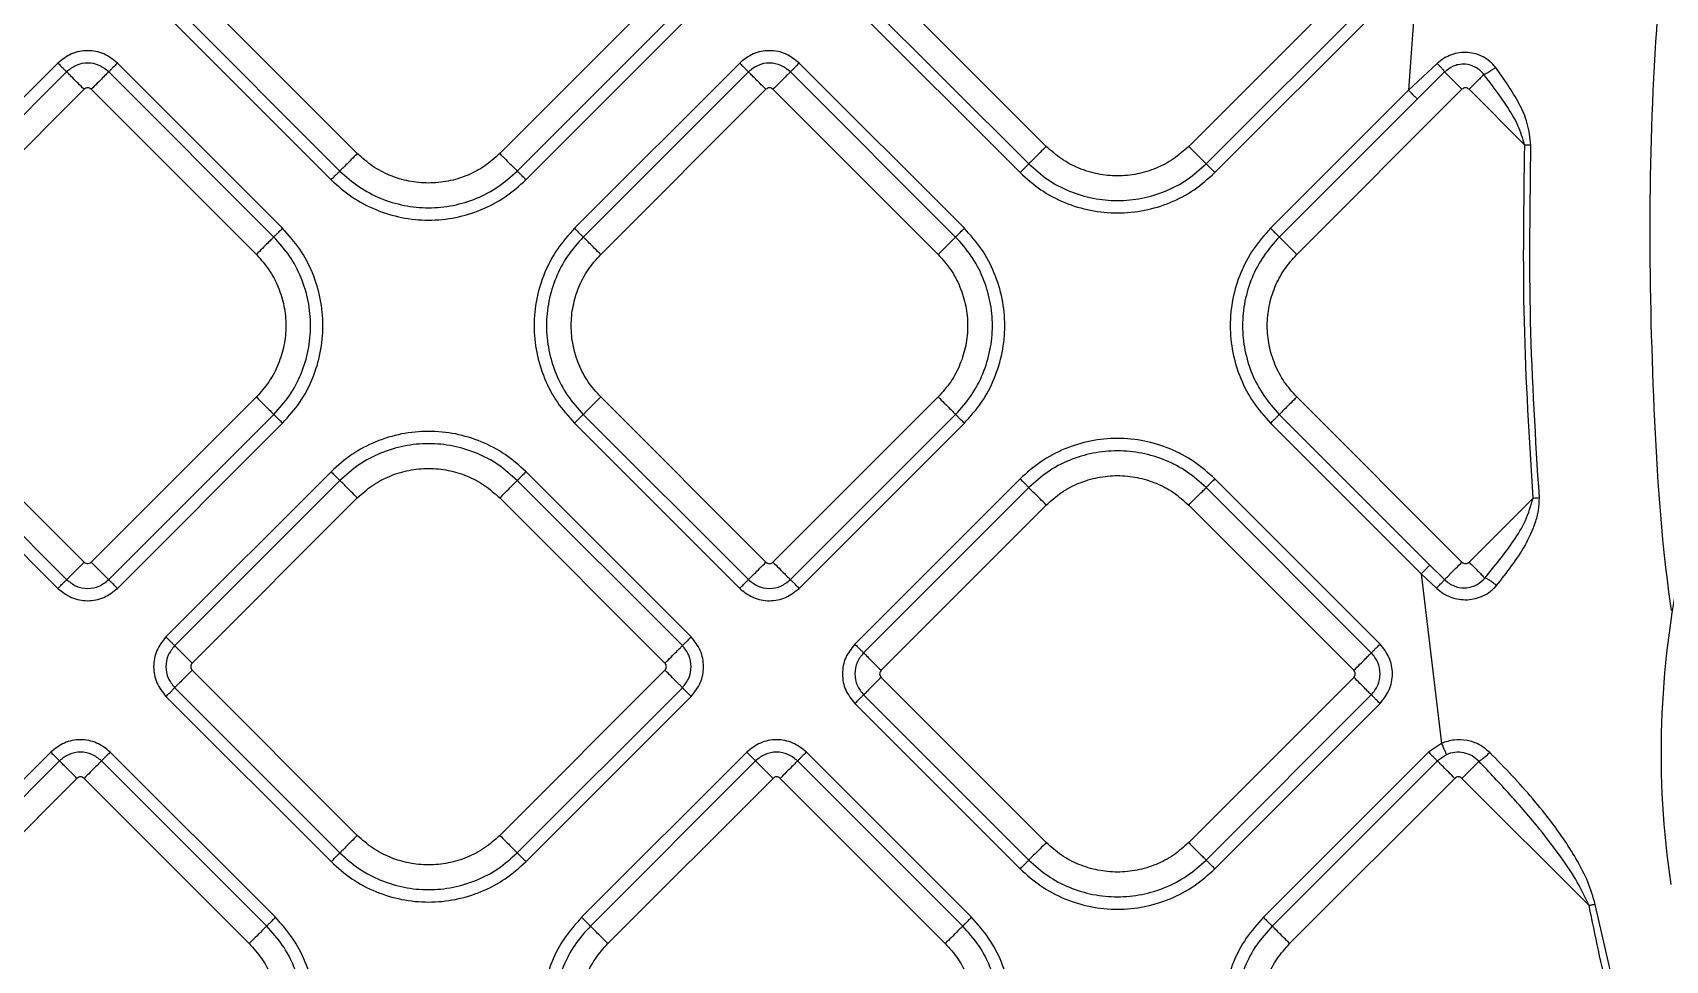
# Model space of a CAD drawing. Extents: x 943 to 1030, y 781 to 934.
# Drawn here: x 987.94 to 994.45, y 841.68 to 845.37 of the extents above; entities that cross this region are included whole.
import ezdxf

# ---------------------------------------------------------------- set-up
doc = ezdxf.new("R2010")
doc.units = 0
doc.header["$MEASUREMENT"] = 0
doc.layers.add('1', color=4, linetype='Continuous')

# ---------------------------------------------------------------- blocks, each defined once
blk = doc.blocks.new('AIRA')
at = {"layer": '1', "color": 3, "linetype": 'Continuous', "lineweight": 25}
for p, q in [((50.3088, 42.765), (50.253, 41.9794)), ((48.8078, 41.7556), (48.149, 42.4145)), ((50.0348, 42.4145), (49.376, 41.7556)), ((46.0598, 41.7271), (45.401, 42.386)), ((47.2868, 42.386), (46.6279, 41.7271)), ((48.0793, 42.3447), (48.7381, 41.6859)), ((49.4457, 41.6859), (50.1045, 42.3447)), ((45.2964, 42.2814), (45.9552, 41.6225)), ((45.3313, 42.3162), (45.9901, 41.6574)), ((46.6977, 41.6574), (47.3565, 42.3162)), ((46.7325, 41.6225), (47.3914, 42.2814)), ((48.0444, 42.3099), (48.7033, 41.651)), ((49.4806, 41.651), (50.1394, 42.3099)), ((44.8654, 42.0878), (44.2066, 41.429)), ((45.7617, 41.429), (45.1029, 42.0878)), ((47.5849, 42.0878), (46.9261, 41.429)), ((48.4812, 41.429), (47.8224, 42.0878)), ((50.3677, 42.0868), (50.253, 41.9794)), ((44.9003, 42.053), (44.2415, 41.3942)), ((45.7268, 41.3942), (45.068, 42.053)), ((47.6198, 42.053), (46.9609, 41.3941)), ((48.4463, 41.3941), (47.7875, 42.053)), ((50.3968, 42.0525), (50.2878, 41.9445)), ((44.3112, 41.3244), (44.97, 41.9833)), ((44.9983, 41.9833), (45.6571, 41.3244)), ((47.0307, 41.3244), (47.6895, 41.9832)), ((47.7178, 41.9832), (48.3766, 41.3244)), ((50.253, 41.9794), (49.7026, 41.429)), ((50.2878, 41.9445), (49.7375, 41.3942)), ((49.8072, 41.3244), (50.466, 41.9833)), ((50.7165, 41.761), (50.4943, 41.9833)), ((44.97, 40.0975), (44.3112, 40.7563)), ((45.6571, 40.7563), (44.9983, 40.0975)), ((47.6895, 40.0974), (47.0307, 40.7563)), ((48.3766, 40.7563), (47.7178, 40.0974)), ((50.466, 40.0975), (49.8072, 40.7563)), ((44.2066, 40.6517), (44.8654, 39.9929)), ((44.2415, 40.6866), (44.9003, 40.0277)), ((45.068, 40.0277), (45.7268, 40.6866)), ((45.1029, 39.9929), (45.7617, 40.6517)), ((46.9261, 40.6517), (47.5849, 39.9928)), ((46.9609, 40.6865), (47.6198, 40.0277)), ((47.7875, 40.0277), (48.4463, 40.6865)), ((47.8224, 39.9928), (48.4812, 40.6517)), ((49.7026, 40.6517), (50.3032, 40.0511)), ((49.7375, 40.6866), (50.3381, 40.086)), ((45.9553, 40.4582), (45.2964, 39.7993)), ((47.3914, 39.7993), (46.7326, 40.4582)), ((45.9901, 40.4233), (45.3313, 39.7645)), ((47.3565, 39.7645), (46.6977, 40.4233)), ((48.7032, 40.4297), (48.0444, 39.7708)), ((48.7381, 40.3948), (48.0793, 39.736)), ((50.1045, 39.736), (49.4457, 40.3948)), ((50.1394, 39.7708), (49.4805, 40.4297)), ((45.401, 39.6947), (46.0598, 40.3536)), ((46.628, 40.3536), (47.2868, 39.6947)), ((48.149, 39.6662), (48.8078, 40.3251)), ((49.3759, 40.3251), (50.0348, 39.6662)), ((50.4943, 40.0975), (50.7501, 40.3533)), ((50.3381, 40.086), (50.3964, 40.0279)), ((50.3032, 40.0511), (50.3644, 39.9933)), ((50.3032, 40.0511), (50.3842, 39.3749)), ((46.0598, 39.0076), (45.401, 39.6665)), ((47.2868, 39.6665), (46.628, 39.0076)), ((45.3313, 39.5967), (45.9901, 38.9379)), ((46.6977, 38.9379), (47.3565, 39.5967)), ((48.8078, 38.9791), (48.149, 39.638)), ((50.0348, 39.638), (49.3759, 38.9791)), ((45.2964, 39.5619), (45.9553, 38.903)), ((46.7326, 38.903), (47.3914, 39.5619)), ((48.0444, 39.5334), (48.7032, 38.8745)), ((48.0793, 39.5682), (48.7381, 38.9094)), ((49.4457, 38.9094), (50.1045, 39.5682)), ((49.4805, 38.8745), (50.1394, 39.5334)), ((44.8369, 39.3398), (44.1781, 38.681)), ((45.7332, 38.681), (45.0744, 39.3398)), ((47.6134, 39.3398), (46.9546, 38.681)), ((48.5097, 38.681), (47.8509, 39.3398)), ((50.3329, 39.3398), (49.6741, 38.681)), ((50.3842, 39.3749), (50.3329, 39.3398)), ((44.8718, 39.305), (44.2129, 38.6461)), ((45.6983, 38.6461), (45.0395, 39.305)), ((47.6483, 39.305), (46.9895, 38.6462)), ((48.4748, 38.6462), (47.816, 39.305)), ((50.3678, 39.305), (49.7089, 38.6461)), ((50.404, 39.3297), (50.3678, 39.305)), ((44.2827, 38.5764), (44.9415, 39.2352)), ((44.9698, 39.2352), (45.6286, 38.5764)), ((47.0592, 38.5764), (47.718, 39.2353)), ((47.7463, 39.2353), (48.4051, 38.5764)), ((49.7787, 38.5764), (50.4375, 39.2352)), ((50.9733, 38.7277), (50.4658, 39.2352)), ((51.1588, 38.0249), (50.9976, 38.7326))]:
    blk.add_line(p, q, dxfattribs=at)
blk.add_arc((54.8464, 39.3377), 3.5863, 167.8243, 188.43425, dxfattribs=at)
for points, knots in [([(51.3209, 43.0235), (51.2941, 42.789), (51.2376, 42.2957), (51.2079, 41.5386), (51.2247, 40.7577), (51.2573, 40.2118), (51.2971, 39.9292), (51.3006, 39.9044)], [0, 0, 0, 0, 0.226445, 0.476297, 0.72615, 0.976002, 1, 1, 1, 1]), ([(45.1029, 42.0878), (45.0855, 42.1016), (45.0507, 42.1291), (44.9841, 42.141), (44.9174, 42.129), (44.8828, 42.1016), (44.8654, 42.0878)], [0, 0, 0, 0, 0.250225, 0.500436, 0.750211, 1, 1, 1, 1]), ([(47.8224, 42.0878), (47.805, 42.1016), (47.7702, 42.129), (47.7036, 42.141), (47.6369, 42.129), (47.6023, 42.1015), (47.5849, 42.0878)], [0, 0, 0, 0, 0.250225, 0.500436, 0.750211, 1, 1, 1, 1]), ([(45.068, 42.053), (45.0558, 42.0627), (45.0312, 42.0821), (44.9841, 42.0905), (44.937, 42.0821), (44.9125, 42.0627), (44.9003, 42.053)], [0, 0, 0, 0, 0.249635, 0.500178, 0.750078, 1, 1, 1, 1]), ([(47.7875, 42.053), (47.7753, 42.0626), (47.7507, 42.082), (47.7036, 42.0905), (47.6565, 42.0821), (47.632, 42.0627), (47.6198, 42.053)], [0, 0, 0, 0, 0.2496354, 0.5001783, 0.7500779, 1, 1, 1, 1]), ([(50.6, 42.071), (50.5928, 42.0792), (50.5784, 42.0955), (50.5511, 42.1133), (50.5211, 42.1254), (50.4891, 42.131), (50.4563, 42.1297), (50.4242, 42.1218), (50.3937, 42.108), (50.3763, 42.0939), (50.3677, 42.0868)], [0, 0, 0, 0, 0.125624, 0.25067, 0.375412, 0.499929, 0.624454, 0.74923, 0.874338, 1, 1, 1, 1]), ([(50.3677, 42.0868), (50.3712, 42.0831), (50.3785, 42.0754), (50.3876, 42.065), (50.3944, 42.0566), (50.396, 42.0538), (50.3968, 42.0525)], [0, 0, 0, 0, 0.24345, 0.5, 0.75655, 1, 1, 1, 1]), ([(50.5534, 42.0423), (50.5488, 42.0478), (50.5389, 42.0594), (50.515, 42.0758), (50.4843, 42.085), (50.4538, 42.0828), (50.4243, 42.0741), (50.4077, 42.0611), (50.3968, 42.0525)], [0, 0, 0, 0, 0.1207115, 0.2586472, 0.490487, 0.6533878, 0.7708884, 1, 1, 1, 1]), ([(50.6, 42.071), (50.5961, 42.0679), (50.5881, 42.0615), (50.5751, 42.0529), (50.5628, 42.046), (50.5565, 42.0435), (50.5534, 42.0423)], [0, 0, 0, 0, 0.243893, 0.5, 0.756107, 1, 1, 1, 1]), ([(50.7165, 41.761), (50.7084, 41.7874), (50.692, 41.8402), (50.6363, 41.9345), (50.5865, 41.9992), (50.5534, 42.0423)], [0, 0, 0, 0, 0.250166, 0.499892, 1, 1, 1, 1]), ([(50.7413, 41.7603), (50.7379, 41.7898), (50.7309, 41.8486), (50.6829, 41.9544), (50.6332, 42.0244), (50.6, 42.071)], [0, 0, 0, 0, 0.250564, 0.500005, 1, 1, 1, 1]), ([(44.9983, 41.9833), (44.9962, 41.9849), (44.9921, 41.9882), (44.9841, 41.9896), (44.9762, 41.9882), (44.9721, 41.9849), (44.97, 41.9833)], [0, 0, 0, 0, 0.2500103, 0.5, 0.7499897, 1, 1, 1, 1]), ([(47.7178, 41.9832), (47.7157, 41.9849), (47.7116, 41.9882), (47.7036, 41.9896), (47.6957, 41.9882), (47.6916, 41.9849), (47.6895, 41.9832)], [0, 0, 0, 0, 0.25001, 0.5, 0.74999, 1, 1, 1, 1]), ([(50.4943, 41.9833), (50.4922, 41.9849), (50.4881, 41.9882), (50.4801, 41.9896), (50.4722, 41.9882), (50.4681, 41.9849), (50.466, 41.9833)], [0, 0, 0, 0, 0.25001, 0.5, 0.74999, 1, 1, 1, 1]), ([(50.5575, 40.0342), (50.597, 40.0825), (50.6563, 40.155), (50.7229, 40.2617), (50.741, 40.3227), (50.7501, 40.3533)], [0, 0, 0, 0, 0.498933, 0.748919, 1, 1, 1, 1]), ([(50.6038, 40.0041), (50.6448, 40.0557), (50.7065, 40.1331), (50.7543, 40.2383), (50.774, 40.3032), (50.7745, 40.3378), (50.7748, 40.3551)], [0, 0, 0, 0, 0.49672, 0.746347, 0.873482, 1, 1, 1, 1]), ([(44.97, 40.0975), (44.9721, 40.0958), (44.9762, 40.0925), (44.9841, 40.0911), (44.9921, 40.0925), (44.9962, 40.0958), (44.9983, 40.0975)], [0, 0, 0, 0, 0.2500103, 0.5, 0.7499897, 1, 1, 1, 1]), ([(47.6895, 40.0974), (47.6916, 40.0958), (47.6957, 40.0925), (47.7036, 40.0911), (47.7116, 40.0925), (47.7157, 40.0958), (47.7178, 40.0974)], [0, 0, 0, 0, 0.25001, 0.5, 0.74999, 1, 1, 1, 1]), ([(50.466, 40.0975), (50.4681, 40.0958), (50.4722, 40.0925), (50.4801, 40.0911), (50.4881, 40.0925), (50.4922, 40.0958), (50.4943, 40.0975)], [0, 0, 0, 0, 0.25001, 0.5, 0.74999, 1, 1, 1, 1]), ([(44.8654, 39.9929), (44.8828, 39.9791), (44.9176, 39.9517), (44.9842, 39.9397), (45.0509, 39.9517), (45.0855, 39.9792), (45.1029, 39.9929)], [0, 0, 0, 0, 0.250225, 0.500436, 0.750211, 1, 1, 1, 1]), ([(44.9003, 40.0277), (44.9125, 40.0181), (44.9371, 39.9987), (44.9841, 39.9902), (45.0313, 39.9986), (45.0558, 40.018), (45.068, 40.0277)], [0, 0, 0, 0, 0.249635, 0.500178, 0.750078, 1, 1, 1, 1]), ([(47.5849, 39.9928), (47.6023, 39.9791), (47.637, 39.9516), (47.7037, 39.9397), (47.7704, 39.9517), (47.805, 39.9791), (47.8224, 39.9928)], [0, 0, 0, 0, 0.250225, 0.500436, 0.750211, 1, 1, 1, 1]), ([(47.6198, 40.0277), (47.632, 40.018), (47.6566, 39.9986), (47.7036, 39.9901), (47.7508, 39.9986), (47.7752, 40.018), (47.7875, 40.0277)], [0, 0, 0, 0, 0.249635, 0.500178, 0.750078, 1, 1, 1, 1]), ([(50.3644, 39.9933), (50.3682, 39.9972), (50.376, 40.0052), (50.3861, 40.0159), (50.3936, 40.0242), (50.3955, 40.0267), (50.3964, 40.0279)], [0, 0, 0, 0, 0.2427339, 0.5, 0.7572661, 1, 1, 1, 1]), ([(50.3644, 39.9933), (50.3731, 39.9861), (50.3906, 39.9716), (50.4317, 39.9524), (50.4769, 39.945), (50.5209, 39.9515), (50.5521, 39.963), (50.5807, 39.9801), (50.5961, 39.9961), (50.6038, 40.0041)], [0, 0, 0, 0, 0.125756, 0.250932, 0.49923, 0.623932, 0.748917, 0.874201, 1, 1, 1, 1]), ([(50.3964, 40.0279), (50.4022, 40.0228), (50.4138, 40.0126), (50.4402, 39.9992), (50.4726, 39.9929), (50.5038, 39.9979), (50.5328, 40.0098), (50.5477, 40.0245), (50.5575, 40.0342)], [0, 0, 0, 0, 0.125649, 0.25134, 0.48184, 0.654695, 0.77184, 1, 1, 1, 1]), ([(50.6038, 40.0041), (50.5998, 40.0075), (50.5915, 40.0145), (50.5783, 40.0238), (50.5662, 40.031), (50.5603, 40.0332), (50.5575, 40.0342)], [0, 0, 0, 0, 0.243211, 0.5, 0.756789, 1, 1, 1, 1]), ([(45.2964, 39.7993), (45.2827, 39.7819), (45.2552, 39.7472), (45.2433, 39.6805), (45.2552, 39.6139), (45.2827, 39.5792), (45.2964, 39.5619)], [0, 0, 0, 0, 0.250225, 0.500436, 0.750211, 1, 1, 1, 1]), ([(47.3914, 39.5619), (47.4051, 39.5793), (47.4326, 39.614), (47.4446, 39.6807), (47.4326, 39.7473), (47.4051, 39.782), (47.3914, 39.7993)], [0, 0, 0, 0, 0.250225, 0.500436, 0.750211, 1, 1, 1, 1]), ([(45.3313, 39.7645), (45.3216, 39.7522), (45.3022, 39.7277), (45.2937, 39.6806), (45.3022, 39.6335), (45.3216, 39.609), (45.3313, 39.5967)], [0, 0, 0, 0, 0.249635, 0.500178, 0.750078, 1, 1, 1, 1]), ([(47.3565, 39.5967), (47.3662, 39.609), (47.3856, 39.6335), (47.3941, 39.6806), (47.3856, 39.7277), (47.3662, 39.7522), (47.3565, 39.7645)], [0, 0, 0, 0, 0.249635, 0.500178, 0.750078, 1, 1, 1, 1]), ([(48.0444, 39.7708), (48.0307, 39.7534), (48.0032, 39.7187), (47.9912, 39.652), (48.0032, 39.5854), (48.0307, 39.5507), (48.0444, 39.5334)], [0, 0, 0, 0, 0.250225, 0.500436, 0.750211, 1, 1, 1, 1]), ([(48.0793, 39.736), (48.0696, 39.7237), (48.0502, 39.6992), (48.0417, 39.6521), (48.0501, 39.605), (48.0695, 39.5805), (48.0793, 39.5682)], [0, 0, 0, 0, 0.249635, 0.500178, 0.750078, 1, 1, 1, 1]), ([(50.1045, 39.5682), (50.1142, 39.5805), (50.1336, 39.605), (50.1421, 39.6521), (50.1336, 39.6992), (50.1142, 39.7237), (50.1045, 39.736)], [0, 0, 0, 0, 0.249635, 0.500178, 0.750078, 1, 1, 1, 1]), ([(50.1394, 39.5334), (50.1531, 39.5507), (50.1806, 39.5855), (50.1925, 39.6522), (50.1805, 39.7188), (50.1531, 39.7535), (50.1394, 39.7708)], [0, 0, 0, 0, 0.2502254, 0.5004363, 0.7502109, 1, 1, 1, 1]), ([(45.401, 39.6947), (45.3994, 39.6927), (45.3961, 39.6885), (45.3947, 39.6806), (45.3961, 39.6727), (45.3994, 39.6685), (45.401, 39.6665)], [0, 0, 0, 0, 0.25001, 0.5, 0.74999, 1, 1, 1, 1]), ([(47.2868, 39.6665), (47.2885, 39.6685), (47.2917, 39.6727), (47.2931, 39.6806), (47.2917, 39.6885), (47.2885, 39.6927), (47.2868, 39.6947)], [0, 0, 0, 0, 0.25001, 0.5, 0.74999, 1, 1, 1, 1]), ([(48.149, 39.6662), (48.1473, 39.6642), (48.1441, 39.66), (48.1427, 39.6521), (48.1441, 39.6441), (48.1473, 39.64), (48.149, 39.638)], [0, 0, 0, 0, 0.2500103, 0.5, 0.7499897, 1, 1, 1, 1]), ([(50.0348, 39.638), (50.0364, 39.64), (50.0397, 39.6441), (50.0411, 39.6521), (50.0397, 39.66), (50.0364, 39.6642), (50.0348, 39.6662)], [0, 0, 0, 0, 0.25001, 0.5, 0.74999, 1, 1, 1, 1]), ([(45.0744, 39.3398), (45.057, 39.3536), (45.0222, 39.381), (44.9556, 39.393), (44.8889, 39.381), (44.8543, 39.3535), (44.8369, 39.3398)], [0, 0, 0, 0, 0.250225, 0.500436, 0.750211, 1, 1, 1, 1]), ([(45.0395, 39.305), (45.0273, 39.3146), (45.0027, 39.334), (44.9556, 39.3425), (44.9085, 39.3341), (44.884, 39.3147), (44.8718, 39.305)], [0, 0, 0, 0, 0.249635, 0.500178, 0.750078, 1, 1, 1, 1]), ([(47.8509, 39.3398), (47.8335, 39.3536), (47.7987, 39.3811), (47.7321, 39.393), (47.6654, 39.381), (47.6308, 39.3536), (47.6134, 39.3398)], [0, 0, 0, 0, 0.250225, 0.500436, 0.750211, 1, 1, 1, 1]), ([(47.816, 39.305), (47.8038, 39.3147), (47.7792, 39.3341), (47.7321, 39.3425), (47.685, 39.3341), (47.6605, 39.3147), (47.6483, 39.305)], [0, 0, 0, 0, 0.249635, 0.500178, 0.750078, 1, 1, 1, 1]), ([(50.5769, 39.3385), (50.5636, 39.3498), (50.537, 39.3722), (50.4868, 39.3884), (50.4341, 39.3912), (50.4008, 39.3803), (50.3842, 39.3749)], [0, 0, 0, 0, 0.250278, 0.500238, 0.749885, 1, 1, 1, 1]), ([(50.3842, 39.3749), (50.3865, 39.3697), (50.3912, 39.359), (50.3974, 39.3447), (50.4022, 39.3339), (50.4034, 39.3311), (50.404, 39.3297)], [0, 0, 0, 0, 0.242146, 0.5, 0.757854, 1, 1, 1, 1]), ([(50.5337, 39.3032), (50.5249, 39.311), (50.5073, 39.3267), (50.4736, 39.3387), (50.4377, 39.341), (50.4152, 39.3335), (50.404, 39.3297)], [0, 0, 0, 0, 0.249876, 0.50055, 0.75039, 1, 1, 1, 1]), ([(50.5337, 39.3032), (50.5357, 39.3043), (50.5398, 39.3065), (50.5508, 39.315), (50.5639, 39.3262), (50.5726, 39.3345), (50.5769, 39.3385)], [0, 0, 0, 0, 0.241698, 0.5, 0.758302, 1, 1, 1, 1]), ([(50.9976, 38.7326), (50.9887, 38.7628), (50.971, 38.8233), (50.9271, 38.906), (50.8785, 38.9851), (50.819, 39.0678), (50.7487, 39.1548), (50.6659, 39.2473), (50.607, 39.3076), (50.5769, 39.3385)], [0, 0, 0, 0, 0.124915, 0.25014, 0.375028, 0.499741, 0.66234, 0.827133, 1, 1, 1, 1]), ([(50.9733, 38.7277), (50.9559, 38.7638), (50.9209, 38.836), (50.8514, 38.9357), (50.7652, 39.0482), (50.6589, 39.171), (50.5755, 39.2591), (50.5337, 39.3032)], [0, 0, 0, 0, 0.164126, 0.329059, 0.500546, 0.750062, 1, 1, 1, 1]), ([(44.9698, 39.2352), (44.9677, 39.2369), (44.9636, 39.2402), (44.9556, 39.2416), (44.9477, 39.2402), (44.9436, 39.2369), (44.9415, 39.2352)], [0, 0, 0, 0, 0.25001, 0.5, 0.74999, 1, 1, 1, 1]), ([(47.7463, 39.2353), (47.7442, 39.2369), (47.7401, 39.2402), (47.7321, 39.2416), (47.7242, 39.2402), (47.7201, 39.2369), (47.718, 39.2353)], [0, 0, 0, 0, 0.25001, 0.5, 0.74999, 1, 1, 1, 1]), ([(50.4658, 39.2352), (50.4637, 39.2369), (50.4596, 39.2402), (50.4516, 39.2416), (50.4437, 39.2402), (50.4396, 39.2369), (50.4375, 39.2352)], [0, 0, 0, 0, 0.25001, 0.5, 0.74999, 1, 1, 1, 1])]:
    blk.add_open_spline(points, degree=3, knots=knots, dxfattribs=at)
for points in [[(44.8654, 42.0878), (44.8696, 42.0837), (44.8778, 42.0754), (44.8887, 42.0646), (44.897, 42.0563), (44.8992, 42.0541), (44.9003, 42.053)], [(45.1029, 42.0878), (45.0987, 42.0837), (45.0905, 42.0754), (45.0796, 42.0646), (45.0713, 42.0563), (45.0691, 42.0541), (45.068, 42.053)], [(47.5849, 42.0878), (47.5891, 42.0837), (47.5973, 42.0754), (47.6082, 42.0646), (47.6165, 42.0563), (47.6187, 42.0541), (47.6198, 42.053)], [(47.8224, 42.0878), (47.8182, 42.0837), (47.8099, 42.0754), (47.7991, 42.0646), (47.7908, 42.0563), (47.7886, 42.0541), (47.7875, 42.053)], [(44.97, 41.9833), (44.9617, 41.9915), (44.9452, 42.0081), (44.9235, 42.0298), (44.9069, 42.0463), (44.9025, 42.0508), (44.9003, 42.053)], [(45.068, 42.053), (45.0658, 42.0508), (45.0614, 42.0463), (45.0448, 42.0298), (45.0231, 42.0081), (45.0066, 41.9915), (44.9983, 41.9833)], [(47.6895, 41.9832), (47.6812, 41.9915), (47.6647, 42.0081), (47.643, 42.0297), (47.6264, 42.0463), (47.622, 42.0507), (47.6198, 42.053)], [(47.7875, 42.053), (47.7853, 42.0507), (47.7809, 42.0463), (47.7643, 42.0297), (47.7426, 42.0081), (47.7261, 41.9915), (47.7178, 41.9832)], [(50.466, 41.9833), (50.458, 41.9913), (50.4419, 42.0074), (50.4206, 42.0286), (50.4041, 42.0452), (50.3992, 42.05), (50.3968, 42.0525)], [(50.5534, 42.0423), (50.5498, 42.0388), (50.5427, 42.0317), (50.5282, 42.0171), (50.5118, 42.0008), (50.5001, 41.9891), (50.4943, 41.9833)], [(50.253, 41.9794), (50.2571, 41.9753), (50.2654, 41.967), (50.2762, 41.9561), (50.2845, 41.9478), (50.2867, 41.9456), (50.2878, 41.9445)], [(48.8078, 41.7556), (48.7996, 41.7474), (48.783, 41.7308), (48.7614, 41.7091), (48.7448, 41.6925), (48.7403, 41.6881), (48.7381, 41.6859)], [(49.376, 41.7556), (49.3563, 41.7381), (49.317, 41.703), (49.2465, 41.6663), (49.1708, 41.6431), (49.0919, 41.6354), (49.013, 41.6431), (48.9373, 41.6663), (48.8668, 41.703), (48.8275, 41.7381), (48.8078, 41.7556)], [(49.4457, 41.6859), (49.4435, 41.6881), (49.4391, 41.6925), (49.4225, 41.7091), (49.4008, 41.7308), (49.3843, 41.7474), (49.376, 41.7556)], [(50.7501, 40.3533), (50.7353, 40.5877), (50.7058, 41.0565), (50.713, 41.5262), (50.7165, 41.761)], [(50.7413, 41.7603), (50.7374, 41.7604), (50.7296, 41.7607), (50.7209, 41.7609), (50.7165, 41.761)], [(50.7748, 40.3551), (50.7601, 40.5891), (50.7306, 41.0571), (50.7378, 41.5259), (50.7413, 41.7603)], [(46.0598, 41.7271), (46.0515, 41.7188), (46.035, 41.7023), (46.0133, 41.6806), (45.9967, 41.664), (45.9923, 41.6596), (45.9901, 41.6574)], [(46.6279, 41.7271), (46.6083, 41.7096), (46.569, 41.6745), (46.4985, 41.6378), (46.4228, 41.6146), (46.3439, 41.6069), (46.265, 41.6146), (46.1893, 41.6378), (46.1188, 41.6745), (46.0795, 41.7096), (46.0598, 41.7271)], [(46.6279, 41.7271), (46.6362, 41.7188), (46.6528, 41.7023), (46.6744, 41.6806), (46.691, 41.664), (46.6955, 41.6596), (46.6977, 41.6574)], [(48.7033, 41.651), (48.7074, 41.6552), (48.7157, 41.6635), (48.7265, 41.6743), (48.7348, 41.6826), (48.737, 41.6848), (48.7381, 41.6859)], [(48.7381, 41.6859), (48.7626, 41.6641), (48.8115, 41.6204), (48.8994, 41.5746), (48.9936, 41.5458), (49.0919, 41.5362), (49.1902, 41.5458), (49.2844, 41.5746), (49.3723, 41.6204), (49.4212, 41.6641), (49.4457, 41.6859)], [(49.4457, 41.6859), (49.4468, 41.6848), (49.449, 41.6826), (49.4573, 41.6743), (49.4681, 41.6635), (49.4764, 41.6552), (49.4806, 41.651)], [(45.9552, 41.6225), (45.9594, 41.6267), (45.9676, 41.635), (45.9785, 41.6458), (45.9868, 41.6541), (45.989, 41.6563), (45.9901, 41.6574)], [(45.9552, 41.6225), (45.9821, 41.5985), (46.0359, 41.5506), (46.1324, 41.5003), (46.2359, 41.4686), (46.3439, 41.458), (46.4518, 41.4686), (46.5554, 41.5003), (46.6519, 41.5506), (46.7056, 41.5985), (46.7325, 41.6225)], [(45.9901, 41.6574), (46.0146, 41.6356), (46.0635, 41.5919), (46.1513, 41.5461), (46.2456, 41.5173), (46.3439, 41.5077), (46.4422, 41.5173), (46.5364, 41.5461), (46.6242, 41.5919), (46.6732, 41.6356), (46.6977, 41.6574)], [(46.7325, 41.6225), (46.7284, 41.6267), (46.7201, 41.635), (46.7093, 41.6458), (46.701, 41.6541), (46.6988, 41.6563), (46.6977, 41.6574)], [(48.7033, 41.651), (48.7301, 41.6271), (48.7839, 41.5791), (48.8804, 41.5288), (48.9839, 41.4971), (49.0919, 41.4865), (49.1999, 41.4971), (49.3034, 41.5288), (49.3999, 41.5791), (49.4537, 41.6271), (49.4806, 41.651)], [(45.7268, 41.3942), (45.728, 41.3953), (45.7302, 41.3975), (45.7385, 41.4058), (45.7493, 41.4166), (45.7576, 41.4249), (45.7617, 41.429)], [(45.7617, 40.6517), (45.7857, 40.6786), (45.8337, 40.7324), (45.8839, 40.8289), (45.9157, 40.9324), (45.9262, 41.0404), (45.9157, 41.1483), (45.8839, 41.2519), (45.8337, 41.3484), (45.7857, 41.4021), (45.7617, 41.429)], [(46.9261, 41.429), (46.9021, 41.4021), (46.8541, 41.3483), (46.8038, 41.2518), (46.7721, 41.1483), (46.7616, 41.0403), (46.7721, 40.9324), (46.8038, 40.8288), (46.8541, 40.7323), (46.9021, 40.6786), (46.9261, 40.6517)], [(46.9261, 41.429), (46.9302, 41.4248), (46.9385, 41.4166), (46.9493, 41.4057), (46.9576, 41.3974), (46.9598, 41.3952), (46.9609, 41.3941)], [(48.4463, 41.3941), (48.4474, 41.3952), (48.4497, 41.3974), (48.458, 41.4057), (48.4688, 41.4166), (48.4771, 41.4248), (48.4812, 41.429)], [(48.4812, 40.6517), (48.5052, 40.6786), (48.5532, 40.7323), (48.6034, 40.8288), (48.6351, 40.9324), (48.6457, 41.0403), (48.6351, 41.1483), (48.6034, 41.2518), (48.5532, 41.3483), (48.5052, 41.4021), (48.4812, 41.429)], [(49.7026, 41.429), (49.6786, 41.4021), (49.6306, 41.3484), (49.5804, 41.2519), (49.5486, 41.1483), (49.5381, 41.0404), (49.5486, 40.9324), (49.5804, 40.8289), (49.6306, 40.7324), (49.6786, 40.6786), (49.7026, 40.6517)], [(49.7026, 41.429), (49.7067, 41.4249), (49.715, 41.4166), (49.7258, 41.4058), (49.7341, 41.3975), (49.7363, 41.3953), (49.7375, 41.3942)], [(45.7268, 41.3942), (45.7246, 41.3919), (45.7202, 41.3875), (45.7036, 41.3709), (45.682, 41.3493), (45.6654, 41.3327), (45.6571, 41.3244)], [(45.7268, 40.6866), (45.7487, 40.711), (45.7924, 40.76), (45.8381, 40.8478), (45.867, 40.9421), (45.8766, 41.0404), (45.867, 41.1386), (45.8381, 41.2329), (45.7924, 41.3207), (45.7487, 41.3697), (45.7268, 41.3942)], [(46.9609, 41.3941), (46.9391, 41.3696), (46.8954, 41.3207), (46.8497, 41.2329), (46.8208, 41.1386), (46.8112, 41.0403), (46.8208, 40.9421), (46.8497, 40.8478), (46.8954, 40.76), (46.9391, 40.711), (46.9609, 40.6865)], [(47.0307, 41.3244), (47.0224, 41.3327), (47.0058, 41.3492), (46.9842, 41.3709), (46.9676, 41.3875), (46.9632, 41.3919), (46.9609, 41.3941)], [(48.4463, 41.3941), (48.4441, 41.3919), (48.4397, 41.3875), (48.4231, 41.3709), (48.4014, 41.3492), (48.3849, 41.3327), (48.3766, 41.3244)], [(48.4463, 40.6865), (48.4682, 40.711), (48.5119, 40.76), (48.5576, 40.8478), (48.5865, 40.9421), (48.5961, 41.0403), (48.5865, 41.1386), (48.5576, 41.2329), (48.5119, 41.3207), (48.4682, 41.3696), (48.4463, 41.3941)], [(49.7375, 41.3942), (49.7156, 41.3697), (49.6719, 41.3207), (49.6262, 41.2329), (49.5973, 41.1386), (49.5877, 41.0404), (49.5973, 40.9421), (49.6262, 40.8478), (49.6719, 40.76), (49.7156, 40.711), (49.7375, 40.6866)], [(49.8072, 41.3244), (49.7989, 41.3327), (49.7823, 41.3493), (49.7607, 41.3709), (49.7441, 41.3875), (49.7397, 41.3919), (49.7375, 41.3942)], [(45.6571, 41.3244), (45.6747, 41.3048), (45.7097, 41.2655), (45.7465, 41.195), (45.7696, 41.1193), (45.7774, 41.0404), (45.7696, 40.9615), (45.7465, 40.8858), (45.7097, 40.8152), (45.6747, 40.7759), (45.6571, 40.7563)], [(47.0307, 40.7563), (47.0131, 40.7759), (46.9781, 40.8152), (46.9413, 40.8857), (46.9181, 40.9614), (46.9104, 41.0403), (46.9181, 41.1192), (46.9413, 41.1949), (46.9781, 41.2655), (47.0131, 41.3047), (47.0307, 41.3244)], [(48.3766, 41.3244), (48.3941, 41.3047), (48.4292, 41.2655), (48.466, 41.1949), (48.4891, 41.1192), (48.4968, 41.0403), (48.4891, 40.9614), (48.466, 40.8857), (48.4292, 40.8152), (48.3941, 40.7759), (48.3766, 40.7563)], [(49.8072, 40.7563), (49.7896, 40.7759), (49.7546, 40.8152), (49.7178, 40.8858), (49.6947, 40.9615), (49.6869, 41.0404), (49.6947, 41.1193), (49.7178, 41.195), (49.7546, 41.2655), (49.7896, 41.3048), (49.8072, 41.3244)], [(45.6571, 40.7563), (45.6654, 40.748), (45.682, 40.7315), (45.7036, 40.7098), (45.7202, 40.6932), (45.7246, 40.6888), (45.7268, 40.6866)], [(47.0307, 40.7563), (47.0224, 40.748), (47.0058, 40.7314), (46.9842, 40.7098), (46.9676, 40.6932), (46.9632, 40.6888), (46.9609, 40.6865)], [(48.3766, 40.7563), (48.3849, 40.748), (48.4014, 40.7314), (48.4231, 40.7098), (48.4397, 40.6932), (48.4441, 40.6888), (48.4463, 40.6865)], [(49.8072, 40.7563), (49.7989, 40.748), (49.7823, 40.7315), (49.7607, 40.7098), (49.7441, 40.6932), (49.7397, 40.6888), (49.7375, 40.6866)], [(45.7617, 40.6517), (45.7576, 40.6559), (45.7493, 40.6641), (45.7385, 40.675), (45.7302, 40.6833), (45.728, 40.6855), (45.7268, 40.6866)], [(46.9261, 40.6517), (46.9302, 40.6558), (46.9385, 40.6641), (46.9493, 40.6749), (46.9576, 40.6832), (46.9598, 40.6854), (46.9609, 40.6865)], [(48.4812, 40.6517), (48.4771, 40.6558), (48.4688, 40.6641), (48.458, 40.6749), (48.4497, 40.6832), (48.4474, 40.6854), (48.4463, 40.6865)], [(49.7026, 40.6517), (49.7067, 40.6559), (49.715, 40.6641), (49.7258, 40.675), (49.7341, 40.6833), (49.7363, 40.6855), (49.7375, 40.6866)], [(46.7326, 40.4582), (46.7057, 40.4822), (46.6519, 40.5301), (46.5554, 40.5804), (46.4519, 40.6121), (46.3439, 40.6227), (46.2359, 40.6121), (46.1324, 40.5804), (46.0359, 40.5301), (45.9821, 40.4822), (45.9553, 40.4582)], [(49.4805, 40.4297), (49.4536, 40.4536), (49.3999, 40.5016), (49.3034, 40.5519), (49.1998, 40.5836), (49.0919, 40.5942), (48.9839, 40.5836), (48.8804, 40.5519), (48.7839, 40.5016), (48.7301, 40.4536), (48.7032, 40.4297)], [(46.6977, 40.4233), (46.6732, 40.4451), (46.6243, 40.4888), (46.5364, 40.5346), (46.4422, 40.5634), (46.3439, 40.573), (46.2456, 40.5634), (46.1514, 40.5346), (46.0635, 40.4888), (46.0146, 40.4451), (45.9901, 40.4233)], [(49.4457, 40.3948), (49.4212, 40.4166), (49.3722, 40.4603), (49.2844, 40.5061), (49.1902, 40.5349), (49.0919, 40.5445), (48.9936, 40.5349), (48.8993, 40.5061), (48.8115, 40.4603), (48.7626, 40.4166), (48.7381, 40.3948)], [(45.9553, 40.4582), (45.9594, 40.454), (45.9677, 40.4457), (45.9785, 40.4349), (45.9868, 40.4266), (45.989, 40.4244), (45.9901, 40.4233)], [(46.0598, 40.3536), (46.0795, 40.3711), (46.1188, 40.4062), (46.1893, 40.4429), (46.265, 40.4661), (46.3439, 40.4738), (46.4228, 40.4661), (46.4985, 40.4429), (46.569, 40.4062), (46.6083, 40.3711), (46.628, 40.3536)], [(46.7326, 40.4582), (46.7284, 40.454), (46.7201, 40.4457), (46.7093, 40.4349), (46.701, 40.4266), (46.6988, 40.4244), (46.6977, 40.4233)], [(46.0598, 40.3536), (46.0516, 40.3619), (46.035, 40.3784), (46.0134, 40.4001), (45.9968, 40.4167), (45.9923, 40.4211), (45.9901, 40.4233)], [(46.628, 40.3536), (46.6363, 40.3619), (46.6528, 40.3784), (46.6745, 40.4001), (46.6911, 40.4167), (46.6955, 40.4211), (46.6977, 40.4233)], [(48.7032, 40.4297), (48.7074, 40.4255), (48.7156, 40.4172), (48.7265, 40.4064), (48.7348, 40.3981), (48.737, 40.3959), (48.7381, 40.3948)], [(48.8078, 40.3251), (48.7995, 40.3333), (48.783, 40.3499), (48.7613, 40.3716), (48.7447, 40.3882), (48.7403, 40.3926), (48.7381, 40.3948)], [(48.8078, 40.3251), (48.8275, 40.3426), (48.8668, 40.3777), (48.9373, 40.4144), (49.013, 40.4376), (49.0919, 40.4453), (49.1708, 40.4376), (49.2465, 40.4144), (49.317, 40.3777), (49.3563, 40.3426), (49.3759, 40.3251)], [(49.3759, 40.3251), (49.3842, 40.3333), (49.4008, 40.3499), (49.4224, 40.3716), (49.439, 40.3882), (49.4435, 40.3926), (49.4457, 40.3948)], [(49.4805, 40.4297), (49.4764, 40.4255), (49.4681, 40.4172), (49.4573, 40.4064), (49.449, 40.3981), (49.4468, 40.3959), (49.4457, 40.3948)], [(50.7501, 40.3533), (50.7544, 40.3536), (50.7631, 40.3542), (50.7709, 40.3548), (50.7748, 40.3551)], [(44.9003, 40.0277), (44.9025, 40.03), (44.9069, 40.0344), (44.9235, 40.051), (44.9452, 40.0726), (44.9617, 40.0892), (44.97, 40.0975)], [(44.9983, 40.0975), (45.0066, 40.0892), (45.0231, 40.0726), (45.0448, 40.051), (45.0614, 40.0344), (45.0658, 40.03), (45.068, 40.0277)], [(47.6198, 40.0277), (47.622, 40.0299), (47.6264, 40.0343), (47.643, 40.0509), (47.6647, 40.0726), (47.6812, 40.0892), (47.6895, 40.0974)], [(47.7178, 40.0974), (47.7261, 40.0892), (47.7426, 40.0726), (47.7643, 40.0509), (47.7809, 40.0343), (47.7853, 40.0299), (47.7875, 40.0277)], [(50.3381, 40.086), (50.337, 40.0848), (50.3348, 40.0826), (50.3265, 40.0743), (50.3156, 40.0635), (50.3074, 40.0552), (50.3032, 40.0511)], [(50.3964, 40.0279), (50.3987, 40.0301), (50.4032, 40.0347), (50.4198, 40.0513), (50.4414, 40.0728), (50.4578, 40.0892), (50.466, 40.0975)], [(50.4943, 40.0975), (50.5008, 40.0909), (50.5139, 40.0779), (50.5319, 40.0599), (50.5474, 40.0444), (50.5541, 40.0376), (50.5575, 40.0342)], [(44.8654, 39.9929), (44.8696, 39.997), (44.8778, 40.0053), (44.8887, 40.0161), (44.897, 40.0244), (44.8992, 40.0266), (44.9003, 40.0277)], [(45.1029, 39.9929), (45.0987, 39.997), (45.0905, 40.0053), (45.0796, 40.0161), (45.0713, 40.0244), (45.0691, 40.0266), (45.068, 40.0277)], [(47.5849, 39.9928), (47.5891, 39.997), (47.5973, 40.0053), (47.6082, 40.0161), (47.6165, 40.0244), (47.6187, 40.0266), (47.6198, 40.0277)], [(47.8224, 39.9928), (47.8182, 39.997), (47.8099, 40.0053), (47.7991, 40.0161), (47.7908, 40.0244), (47.7886, 40.0266), (47.7875, 40.0277)], [(45.2964, 39.7993), (45.3006, 39.7952), (45.3088, 39.7869), (45.3197, 39.7761), (45.328, 39.7678), (45.3302, 39.7656), (45.3313, 39.7645)], [(47.3914, 39.7993), (47.3873, 39.7952), (47.379, 39.7869), (47.3681, 39.7761), (47.3599, 39.7678), (47.3576, 39.7656), (47.3565, 39.7645)], [(45.3313, 39.7645), (45.3335, 39.7623), (45.3379, 39.7578), (45.3545, 39.7412), (45.3762, 39.7196), (45.3927, 39.703), (45.401, 39.6947)], [(47.2868, 39.6947), (47.2951, 39.703), (47.3116, 39.7196), (47.3333, 39.7412), (47.3499, 39.7578), (47.3543, 39.7623), (47.3565, 39.7645)], [(48.0444, 39.7708), (48.0485, 39.7667), (48.0568, 39.7584), (48.0676, 39.7476), (48.0759, 39.7393), (48.0781, 39.7371), (48.0793, 39.736)], [(48.0793, 39.736), (48.0815, 39.7337), (48.0859, 39.7293), (48.1025, 39.7127), (48.1241, 39.6911), (48.1407, 39.6745), (48.149, 39.6662)], [(50.0348, 39.6662), (50.0431, 39.6745), (50.0596, 39.6911), (50.0813, 39.7127), (50.0979, 39.7293), (50.1023, 39.7337), (50.1045, 39.736)], [(50.1045, 39.736), (50.1056, 39.7371), (50.1078, 39.7393), (50.1161, 39.7476), (50.1269, 39.7584), (50.1352, 39.7667), (50.1394, 39.7708)], [(45.401, 39.6665), (45.3927, 39.6582), (45.3762, 39.6416), (45.3545, 39.62), (45.3379, 39.6034), (45.3335, 39.599), (45.3313, 39.5967)], [(47.3565, 39.5967), (47.3543, 39.599), (47.3499, 39.6034), (47.3333, 39.62), (47.3116, 39.6416), (47.2951, 39.6582), (47.2868, 39.6665)], [(45.2964, 39.5619), (45.3006, 39.566), (45.3088, 39.5743), (45.3197, 39.5851), (45.328, 39.5934), (45.3302, 39.5956), (45.3313, 39.5967)], [(47.3565, 39.5967), (47.3576, 39.5956), (47.3599, 39.5934), (47.3681, 39.5851), (47.379, 39.5743), (47.3873, 39.566), (47.3914, 39.5619)], [(48.149, 39.638), (48.1407, 39.6297), (48.1241, 39.6131), (48.1025, 39.5915), (48.0859, 39.5749), (48.0815, 39.5704), (48.0793, 39.5682)], [(50.1045, 39.5682), (50.1023, 39.5704), (50.0979, 39.5749), (50.0813, 39.5915), (50.0596, 39.6131), (50.0431, 39.6297), (50.0348, 39.638)], [(48.0444, 39.5334), (48.0485, 39.5375), (48.0568, 39.5458), (48.0676, 39.5566), (48.0759, 39.5649), (48.0781, 39.5671), (48.0793, 39.5682)], [(50.1394, 39.5334), (50.1352, 39.5375), (50.1269, 39.5458), (50.1161, 39.5566), (50.1078, 39.5649), (50.1056, 39.5671), (50.1045, 39.5682)], [(44.8369, 39.3398), (44.8411, 39.3357), (44.8493, 39.3274), (44.8602, 39.3166), (44.8685, 39.3083), (44.8707, 39.3061), (44.8718, 39.305)], [(45.0744, 39.3398), (45.0702, 39.3357), (45.0619, 39.3274), (45.0511, 39.3166), (45.0428, 39.3083), (45.0406, 39.3061), (45.0395, 39.305)], [(47.6134, 39.3398), (47.6176, 39.3357), (47.6258, 39.3274), (47.6367, 39.3166), (47.645, 39.3083), (47.6472, 39.3061), (47.6483, 39.305)], [(47.8509, 39.3398), (47.8467, 39.3357), (47.8385, 39.3274), (47.8276, 39.3166), (47.8193, 39.3083), (47.8171, 39.3061), (47.816, 39.305)], [(50.3329, 39.3398), (50.3371, 39.3357), (50.3453, 39.3274), (50.3562, 39.3166), (50.3645, 39.3083), (50.3667, 39.3061), (50.3678, 39.305)], [(44.9415, 39.2352), (44.9332, 39.2435), (44.9167, 39.2601), (44.895, 39.2817), (44.8784, 39.2983), (44.874, 39.3027), (44.8718, 39.305)], [(45.0395, 39.305), (45.0373, 39.3027), (45.0329, 39.2983), (45.0163, 39.2817), (44.9946, 39.2601), (44.9781, 39.2435), (44.9698, 39.2352)], [(47.718, 39.2353), (47.7097, 39.2435), (47.6932, 39.2601), (47.6715, 39.2818), (47.6549, 39.2983), (47.6505, 39.3028), (47.6483, 39.305)], [(47.816, 39.305), (47.8138, 39.3028), (47.8094, 39.2983), (47.7928, 39.2818), (47.7711, 39.2601), (47.7546, 39.2435), (47.7463, 39.2353)], [(50.4375, 39.2352), (50.4292, 39.2435), (50.4127, 39.2601), (50.391, 39.2817), (50.3744, 39.2983), (50.37, 39.3027), (50.3678, 39.305)], [(50.5337, 39.3032), (50.5309, 39.3004), (50.5254, 39.2948), (50.509, 39.2784), (50.4886, 39.2581), (50.4734, 39.2428), (50.4658, 39.2352)], [(46.0598, 39.0076), (46.0516, 38.9994), (46.035, 38.9828), (46.0134, 38.9611), (45.9968, 38.9445), (45.9923, 38.9401), (45.9901, 38.9379)], [(46.628, 39.0076), (46.6083, 38.9901), (46.569, 38.955), (46.4985, 38.9183), (46.4228, 38.8951), (46.3439, 38.8874), (46.265, 38.8951), (46.1893, 38.9183), (46.1188, 38.955), (46.0795, 38.9901), (46.0598, 39.0076)], [(46.628, 39.0076), (46.6363, 38.9994), (46.6528, 38.9828), (46.6745, 38.9611), (46.6911, 38.9445), (46.6955, 38.9401), (46.6977, 38.9379)], [(48.8078, 38.9791), (48.7995, 38.9708), (48.783, 38.9543), (48.7613, 38.9326), (48.7447, 38.916), (48.7403, 38.9116), (48.7381, 38.9094)], [(49.3759, 38.9791), (49.3563, 38.9616), (49.317, 38.9265), (49.2465, 38.8898), (49.1708, 38.8666), (49.0919, 38.8589), (49.013, 38.8666), (48.9373, 38.8898), (48.8668, 38.9265), (48.8275, 38.9616), (48.8078, 38.9791)], [(49.3759, 38.9791), (49.3842, 38.9708), (49.4008, 38.9543), (49.4224, 38.9326), (49.439, 38.916), (49.4435, 38.9116), (49.4457, 38.9094)], [(45.9553, 38.903), (45.9594, 38.9072), (45.9677, 38.9155), (45.9785, 38.9263), (45.9868, 38.9346), (45.989, 38.9368), (45.9901, 38.9379)], [(45.9553, 38.903), (45.9821, 38.8791), (46.0359, 38.8311), (46.1324, 38.7808), (46.2359, 38.7491), (46.3439, 38.7385), (46.4519, 38.7491), (46.5554, 38.7808), (46.6519, 38.8311), (46.7057, 38.8791), (46.7326, 38.903)], [(45.9901, 38.9379), (46.0146, 38.9161), (46.0635, 38.8724), (46.1514, 38.8266), (46.2456, 38.7978), (46.3439, 38.7882), (46.4422, 38.7978), (46.5364, 38.8266), (46.6243, 38.8724), (46.6732, 38.9161), (46.6977, 38.9379)], [(46.7326, 38.903), (46.7284, 38.9072), (46.7201, 38.9155), (46.7093, 38.9263), (46.701, 38.9346), (46.6988, 38.9368), (46.6977, 38.9379)], [(48.7032, 38.8745), (48.7074, 38.8787), (48.7156, 38.887), (48.7265, 38.8978), (48.7348, 38.9061), (48.737, 38.9083), (48.7381, 38.9094)], [(48.7381, 38.9094), (48.7626, 38.8876), (48.8115, 38.8439), (48.8993, 38.7981), (48.9936, 38.7693), (49.0919, 38.7597), (49.1902, 38.7693), (49.2844, 38.7981), (49.3722, 38.8439), (49.4212, 38.8876), (49.4457, 38.9094)], [(49.4805, 38.8745), (49.4764, 38.8787), (49.4681, 38.887), (49.4573, 38.8978), (49.449, 38.9061), (49.4468, 38.9083), (49.4457, 38.9094)], [(48.7032, 38.8745), (48.7301, 38.8505), (48.7839, 38.8026), (48.8804, 38.7523), (48.9839, 38.7206), (49.0919, 38.71), (49.1998, 38.7206), (49.3034, 38.7523), (49.3999, 38.8026), (49.4536, 38.8505), (49.4805, 38.8745)], [(50.9976, 38.7326), (50.9938, 38.7318), (50.9861, 38.7303), (50.9775, 38.7286), (50.9733, 38.7277)], [(51.1347, 38.0188), (51.1054, 38.1364), (51.0469, 38.3716), (50.9978, 38.609), (50.9733, 38.7277)], [(45.6983, 38.6461), (45.6961, 38.6439), (45.6917, 38.6395), (45.6751, 38.6229), (45.6534, 38.6012), (45.6369, 38.5847), (45.6286, 38.5764)], [(45.6983, 38.6461), (45.6994, 38.6472), (45.7017, 38.6494), (45.71, 38.6577), (45.7208, 38.6686), (45.7291, 38.6768), (45.7332, 38.681)], [(45.6983, 37.9385), (45.7202, 37.963), (45.7639, 38.012), (45.8096, 38.0998), (45.8385, 38.1941), (45.8481, 38.2923), (45.8385, 38.3906), (45.8096, 38.4849), (45.7639, 38.5727), (45.7202, 38.6216), (45.6983, 38.6461)], [(45.7332, 37.9037), (45.7572, 37.9306), (45.8052, 37.9843), (45.8554, 38.0808), (45.8871, 38.1844), (45.8977, 38.2923), (45.8871, 38.4003), (45.8554, 38.5038), (45.8052, 38.6003), (45.7572, 38.6541), (45.7332, 38.681)], [(46.9546, 38.681), (46.9306, 38.6541), (46.8826, 38.6004), (46.8324, 38.5039), (46.8006, 38.4003), (46.7901, 38.2924), (46.8006, 38.1844), (46.8324, 38.0809), (46.8826, 37.9844), (46.9306, 37.9306), (46.9546, 37.9037)], [(46.9895, 38.6462), (46.9676, 38.6217), (46.9239, 38.5727), (46.8782, 38.4849), (46.8493, 38.3906), (46.8397, 38.2924), (46.8493, 38.1941), (46.8782, 38.0998), (46.9239, 38.012), (46.9676, 37.963), (46.9895, 37.9386)], [(46.9546, 38.681), (46.9587, 38.6769), (46.967, 38.6686), (46.9778, 38.6578), (46.9861, 38.6495), (46.9883, 38.6473), (46.9895, 38.6462)], [(47.0592, 38.5764), (47.0509, 38.5847), (47.0343, 38.6013), (47.0127, 38.6229), (46.9961, 38.6395), (46.9917, 38.6439), (46.9895, 38.6462)], [(48.4748, 38.6462), (48.4726, 38.6439), (48.4682, 38.6395), (48.4516, 38.6229), (48.43, 38.6013), (48.4134, 38.5847), (48.4051, 38.5764)], [(48.4748, 38.6462), (48.476, 38.6473), (48.4782, 38.6495), (48.4865, 38.6578), (48.4973, 38.6686), (48.5056, 38.6769), (48.5097, 38.681)], [(48.4748, 37.9386), (48.4967, 37.963), (48.5404, 38.012), (48.5861, 38.0998), (48.615, 38.1941), (48.6246, 38.2924), (48.615, 38.3906), (48.5861, 38.4849), (48.5404, 38.5727), (48.4967, 38.6217), (48.4748, 38.6462)], [(48.5097, 37.9037), (48.5337, 37.9306), (48.5817, 37.9844), (48.6319, 38.0809), (48.6637, 38.1844), (48.6742, 38.2924), (48.6637, 38.4003), (48.6319, 38.5039), (48.5817, 38.6004), (48.5337, 38.6541), (48.5097, 38.681)], [(49.6741, 38.681), (49.6501, 38.6541), (49.6021, 38.6003), (49.5518, 38.5038), (49.5201, 38.4003), (49.5096, 38.2923), (49.5201, 38.1844), (49.5518, 38.0808), (49.6021, 37.9843), (49.6501, 37.9306), (49.6741, 37.9037)], [(49.7089, 38.6461), (49.6871, 38.6216), (49.6434, 38.5727), (49.5977, 38.4849), (49.5688, 38.3906), (49.5592, 38.2923), (49.5688, 38.1941), (49.5977, 38.0998), (49.6434, 38.012), (49.6871, 37.963), (49.7089, 37.9385)], [(49.6741, 38.681), (49.6782, 38.6768), (49.6865, 38.6686), (49.6973, 38.6577), (49.7056, 38.6494), (49.7078, 38.6472), (49.7089, 38.6461)], [(49.7787, 38.5764), (49.7704, 38.5847), (49.7538, 38.6012), (49.7322, 38.6229), (49.7156, 38.6395), (49.7112, 38.6439), (49.7089, 38.6461)], [(45.6286, 38.5764), (45.6461, 38.5567), (45.6812, 38.5175), (45.718, 38.4469), (45.7411, 38.3712), (45.7488, 38.2923), (45.7411, 38.2134), (45.718, 38.1377), (45.6812, 38.0672), (45.6461, 38.0279), (45.6286, 38.0083)], [(47.0592, 38.0083), (47.0416, 38.0279), (47.0066, 38.0672), (46.9698, 38.1378), (46.9467, 38.2135), (46.9389, 38.2924), (46.9467, 38.3713), (46.9698, 38.447), (47.0066, 38.5175), (47.0416, 38.5568), (47.0592, 38.5764)], [(48.4051, 38.5764), (48.4227, 38.5568), (48.4577, 38.5175), (48.4945, 38.447), (48.5176, 38.3713), (48.5254, 38.2924), (48.5176, 38.2135), (48.4945, 38.1378), (48.4577, 38.0672), (48.4227, 38.0279), (48.4051, 38.0083)], [(49.7787, 38.0083), (49.7611, 38.0279), (49.7261, 38.0672), (49.6893, 38.1377), (49.6661, 38.2134), (49.6584, 38.2923), (49.6661, 38.3712), (49.6893, 38.4469), (49.7261, 38.5175), (49.7611, 38.5567), (49.7787, 38.5764)]]:
    blk.add_open_spline(points, degree=3, dxfattribs=at)

msp = doc.modelspace()

# ---------------------------------------------------------------- block references
at = {"layer": '1'}
msp.add_blockref('AIRA', (943.1775, 803.1658), dxfattribs=at)

doc.saveas('drawing.dxf')
